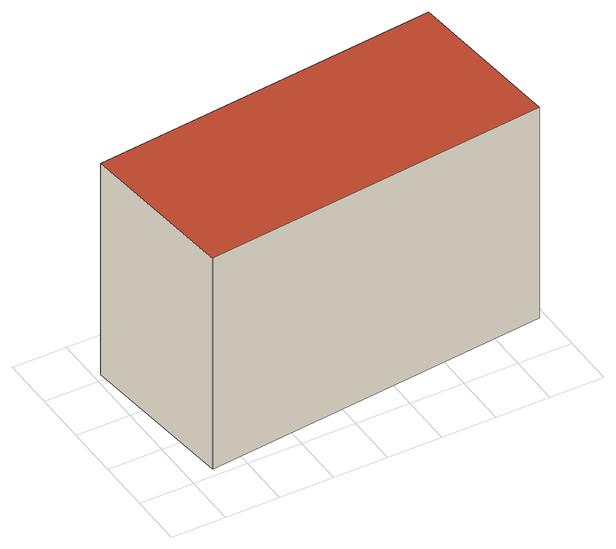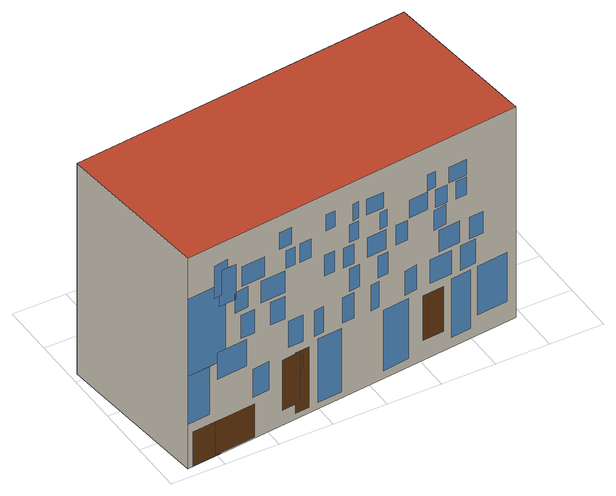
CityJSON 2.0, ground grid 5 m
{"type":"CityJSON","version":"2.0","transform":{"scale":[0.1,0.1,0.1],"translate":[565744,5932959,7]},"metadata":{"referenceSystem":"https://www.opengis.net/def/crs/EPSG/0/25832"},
"CityObjects":{
"building1":{"type":"Building","attributes":{"Gemeindeschluessel":"02100103","Geometrietyp2DReferenz":"3000","function":"31001_1010","roofType":"1000","measuredHeight":21.53,"storeysAboveGround":7},"address":[{"country":"Germany","locality":"Hamburg","thoroughfareNumber":"5","thoroughfareName":"Am Kaiserkai"}],"geometry":[{"type":"MultiSurface","lod":"3","boundaries":[[[0,1,2,3,4]],[[5,6,7,8,9]],[[10,11,12,13,14,15,16,17,18,19,20,21,22,23,24,25,26,27,28,5,9,3,2,29],[30,31,32,33,34,35,36],[37,38,39,40,41,42,43,44],[45,46,47,48],[49,50,51,52],[53,54,55,56],[57,58,59,60],[61,62,63,64],[65,66,67,68],[69,70,71,72],[73,74,75,76],[77,78,79,80],[81,82,83,84],[85,86,87,88],[89,90,91,92],[93,94,95,96],[97,98,99,100],[101,102,103,104],[105,106,107,108],[109,110,111,112],[113,114,115,116],[117,118,119,120],[121,122,123,124],[125,126,127,128],[129,130,131,132],[133,134,135,136],[137,138,139,140],[141,142,143,144],[145,146,147,148],[149,150,151,152],[153,154,155,156],[157,158,159,160],[161,162,163,164],[165,166,167,168],[169,170,171,172],[173,174,175,176],[177,178,179,180],[181,182,183,184],[185,186,187,188],[189,190,191,192],[193,194,195,196],[197,198,199,200]],[[201,35,34,33]],[[30,36,202,31]],[[40,41,38,39]],[[78,77,80,79]],[[138,137,140,139]],[[141,144,143,142]],[[203,43,44,204]],[[150,149,152,151]],[[145,148,147,146]],[[46,45,48,47]],[[26,205,28,27]],[[206,207,208,209]],[[153,156,155,154]],[[157,160,159,158]],[[162,161,164,163]],[[81,84,83,82]],[[85,88,87,86]],[[89,92,91,90]],[[49,52,51,50]],[[22,210,24,23]],[[211,29,205,212]],[[165,168,167,166]],[[169,172,171,170]],[[93,96,95,94]],[[97,100,99,98]],[[53,56,55,54]],[[57,60,59,58]],[[174,173,176,175]],[[177,180,179,178]],[[102,101,104,103]],[[105,108,107,106]],[[109,112,111,110]],[[61,64,63,62]],[[16,213,18,17]],[[181,184,183,182]],[[185,188,187,186]],[[14,214,215,216]],[[189,192,191,190]],[[114,113,116,115]],[[117,120,119,118]],[[121,124,123,122]],[[66,65,68,67]],[[69,72,71,70]],[[12,11,217,218]],[[193,196,195,194]],[[197,200,199,198]],[[126,125,128,127]],[[129,132,131,130]],[[133,136,135,134]],[[73,76,75,74]],[[2,1,6,5]],[[1,0,7,6]],[[0,4,8,7]],[[4,3,9,8]]],"semantics":{"surfaces":[{"type":"RoofSurface"},{"type":"GroundSurface"},{"type":"WallSurface"},{"type":"Door"},{"type":"Window"}],"values":[0,1,2,3,3,3,4,4,4,3,4,3,4,4,3,4,4,4,4,4,4,4,4,4,4,4,4,4,4,4,4,4,4,4,4,4,4,4,4,4,4,4,4,4,4,4,4,4,4,4,4,4,4,2,2,2,2]}}]}
},
"vertices":[
[23,8,225],[344,41,225],[329,190,225],[6,157,225],[22,8,225],[329,190,9],[344,41,9],[23,8,9],[22,8,9],[6,157,9],[303,188,183],[303,188,205],[290,186,205],[290,186,197],[282,186,197],[282,186,168],[270,184,168],[270,184,147],[283,186,147],[283,186,161],[292,186,161],[292,186,114],[271,184,114],[271,184,87],[300,187,87],[300,187,104],[308,188,104],[308,188,55],[329,190,55],[329,190,183],[264,184,45],[264,184,11],[297,187,11],[297,187,10],[324,190,10],[324,190,45],[302,188,45],[223,179,25],[223,179,15],[210,178,15],[210,178,77],[223,179,77],[223,179,76],[236,181,76],[236,181,25],[265,184,81],[249,182,81],[249,182,52],[265,184,52],[216,179,113],[216,179,86],[230,180,86],[230,180,113],[234,181,141],[234,181,118],[248,182,118],[248,182,141],[264,184,142],[264,184,118],[277,185,118],[277,185,142],[234,181,167],[234,181,145],[257,183,145],[257,183,167],[233,181,187],[224,180,187],[224,180,169],[233,181,169],[254,183,191],[254,183,171],[276,185,171],[276,185,191],[227,180,208],[227,180,191],[239,181,191],[239,181,208],[201,177,81],[178,175,81],[178,175,16],[201,177,16],[141,171,111],[141,171,85],[149,172,85],[149,172,111],[166,174,112],[166,174,86],[177,175,86],[177,175,112],[196,177,112],[196,177,86],[205,178,86],[205,178,112],[132,170,137],[132,170,115],[142,171,115],[142,171,137],[160,173,138],[160,173,115],[170,174,115],[170,174,138],[152,172,161],[134,170,161],[134,170,141],[152,172,141],[166,174,162],[166,174,142],[176,175,142],[176,175,162],[185,176,164],[185,176,143],[195,177,143],[195,177,164],[140,171,181],[133,170,181],[133,170,164],[140,171,164],[161,173,183],[161,173,165],[170,174,165],[170,174,183],[208,178,187],[208,178,168],[219,179,168],[219,179,187],[153,172,201],[137,171,201],[137,171,185],[153,172,185],[161,173,203],[161,173,186],[167,174,186],[167,174,203],[184,175,204],[184,175,188],[193,176,188],[193,176,204],[137,171,80],[112,168,80],[112,168,18],[137,171,18],[51,162,80],[51,162,20],[70,164,20],[70,164,80],[78,165,76],[78,165,30],[98,167,30],[98,167,76],[44,161,80],[15,158,80],[15,158,30],[44,161,30],[46,161,109],[46,161,84],[61,163,84],[61,163,109],[70,164,109],[70,164,85],[91,166,85],[91,166,109],[116,169,110],[104,167,110],[104,167,85],[116,169,85],[39,161,134],[39,161,112],[52,162,112],[52,162,134],[62,163,135],[62,163,113],[82,165,113],[82,165,135],[87,166,158],[75,164,158],[75,164,138],[87,166,138],[113,168,160],[113,168,140],[124,169,140],[124,169,160],[55,162,177],[55,162,159],[65,163,159],[65,163,177],[74,164,178],[74,164,160],[85,165,160],[85,165,178],[93,166,180],[93,166,162],[111,168,162],[111,168,180],[55,162,195],[55,162,179],[72,164,179],[72,164,195],[85,165,197],[85,165,181],[93,166,181],[93,166,197],[297,187,45],[302,188,11],[219,179,76],[219,179,25],[329,190,104],[216,179,72],[219,179,72],[219,179,59],[216,179,59],[300,187,114],[292,186,183],[292,186,104],[283,186,168],[298,187,197],[298,187,161],[282,186,161],[303,188,172],[290,186,172]
]}
